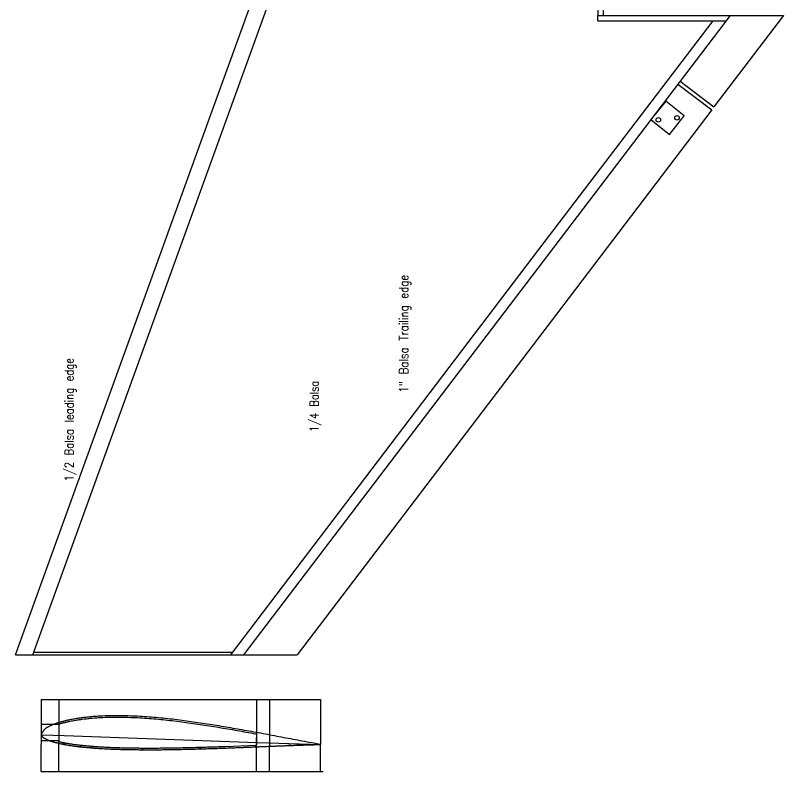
# Model space of a CAD drawing. Extents: x -2205 to 862, y -946 to 1002.
# Drawn here: x -1813.4 to -1355.2, y -945.6 to -494.4 of the extents above; entities that cross this region are included whole.
import ezdxf
from ezdxf.enums import TextEntityAlignment as Align

# ---------------------------------------------------------------- set-up
doc = ezdxf.new("R2010")
doc.units = 0
doc.header["$MEASUREMENT"] = 0
doc.layers.get('0').update_dxf_attribs({"color": 5, "linetype": 'CONTINUOUS'})
doc.layers.add('WINGS', color=3, linetype='CONTINUOUS')
doc.styles.get("Standard").update_dxf_attribs({"font": 'txt.shx', "height": 20})

# ---------------------------------------------------------------- blocks, each defined once
blk = doc.blocks.new('WINGTIP')
at = {"color": 1}
blk.add_line((-38.23, 24.64), (-38.24, 16.01), dxfattribs=at)
at = {"color": 1, "linetype": 'CONTINUOUS'}
for points in [[(-166.62, 43), (0, 43)], [(-166.62, 43), (-166.62, 16.12)], [(-156.06, 43), (-156.06, 18.32)], [(-38.22, 43.02), (-38.24, 20.21)], [(-30.44, 43.01), (-30.47, 15.2)], [(0, 43), (0, 16.12), (0, 16.12)], [(-166.52, 21.93), (-166.38, 22.27), (-166.23, 22.61), (-166.08, 22.94), (-165.92, 23.27), (-165.75, 23.6), (-165.58, 23.92), (-165.4, 24.23), (-165.21, 24.53), (-165.01, 24.81), (-164.79, 25.09), (-164.56, 25.35), (-164.31, 25.59), (-164.16, 25.73), (-164, 25.86), (-163.83, 25.99), (-163.66, 26.11), (-163.48, 26.22), (-163.31, 26.34), (-163.13, 26.45), (-162.94, 26.55), (-162.75, 26.66), (-162.56, 26.76), (-162.37, 26.85), (-162.18, 26.95), (-161.84, 27.13), (-161.48, 27.3), (-161.14, 27.46), (-160.78, 27.62), (-160.44, 27.78), (-160.08, 27.94), (-159.73, 28.09), (-159.38, 28.23), (-159.02, 28.38), (-158.67, 28.52), (-158.31, 28.66), (-157.95, 28.79), (-157.6, 28.91), (-157.26, 29.03), (-156.91, 29.15), (-156.56, 29.27), (-156.21, 29.37), (-155.86, 29.49), (-155.5, 29.59), (-155.15, 29.7), (-154.8, 29.8), (-154.45, 29.9), (-154.09, 29.99), (-153.74, 30.09), (-153.39, 30.18), (-153.04, 30.27), (-152.69, 30.36), (-152.34, 30.45), (-151.99, 30.53), (-151.64, 30.61), (-151.29, 30.7), (-150.94, 30.77), (-150.59, 30.85), (-150.23, 30.93), (-149.88, 31), (-149.53, 31.07), (-148.84, 31.22), (-148.14, 31.35), (-147.45, 31.48), (-146.75, 31.6), (-146.05, 31.72), (-145.35, 31.84), (-144.66, 31.94), (-143.95, 32.04), (-143.26, 32.15), (-142.55, 32.24), (-141.85, 32.33), (-141.15, 32.42), (-140.45, 32.51), (-139.75, 32.59), (-139.06, 32.66), (-138.36, 32.74), (-137.67, 32.81), (-136.97, 32.88), (-136.28, 32.94), (-135.58, 33), (-134.88, 33.06), (-134.18, 33.11), (-133.48, 33.17), (-132.78, 33.21), (-131.4, 33.3), (-130.01, 33.37), (-128.62, 33.43), (-127.23, 33.47), (-125.84, 33.51), (-124.45, 33.54), (-123.06, 33.55), (-121.67, 33.56), (-120.28, 33.55), (-118.88, 33.54), (-117.49, 33.51), (-116.1, 33.48), (-114.72, 33.44), (-113.33, 33.39), (-111.94, 33.34), (-110.55, 33.28), (-109.16, 33.21), (-107.78, 33.13), (-106.39, 33.04), (-105, 32.96), (-103.62, 32.86), (-102.23, 32.76), (-100.84, 32.64), (-99.46, 32.53), (-98.07, 32.41), (-96.69, 32.28), (-95.3, 32.15), (-93.92, 32.01), (-92.53, 31.87), (-91.15, 31.72), (-89.76, 31.57), (-88.38, 31.41), (-87, 31.24), (-85.61, 31.08), (-84.23, 30.91), (-82.85, 30.73), (-81.47, 30.55), (-80.08, 30.37), (-78.7, 30.18), (-77.31, 29.99), (-75.93, 29.8), (-74.55, 29.6), (-73.17, 29.4), (-71.79, 29.19), (-70.4, 28.98), (-69.02, 28.77), (-67.64, 28.56), (-66.26, 28.34), (-64.88, 28.12), (-63.5, 27.9), (-62.11, 27.67), (-60.73, 27.44), (-59.35, 27.21), (-57.97, 26.98), (-56.59, 26.74), (-55.21, 26.5), (-53.83, 26.27), (-52.45, 26.03), (-51.07, 25.78), (-49.68, 25.54), (-48.3, 25.3), (-46.92, 25.06), (-45.54, 24.81), (-44.16, 24.56), (-42.78, 24.32), (-41.4, 24.06), (-40.02, 23.82), (-38.64, 23.56), (-37.26, 23.31), (-35.88, 23.06), (-34.5, 22.8), (-33.12, 22.55), (-31.74, 22.29), (-30.36, 22.03), (-28.98, 21.77), (-27.6, 21.51), (-26.22, 21.25), (-24.84, 20.99), (-23.46, 20.73), (-22.08, 20.46), (-20.7, 20.2), (-19.31, 19.94), (-17.94, 19.68), (-16.56, 19.42), (-15.18, 19.16), (-13.8, 18.9), (-12.42, 18.65), (-11.03, 18.39), (-9.65, 18.13), (-8.27, 17.87), (-6.9, 17.62), (-5.51, 17.36), (-4.13, 17.11), (-2.75, 16.85), (-1.37, 16.59), (0.01, 16.34)], [(-156.25, 28.32), (-155.91, 28.42), (-155.57, 28.53), (-155.22, 28.63), (-154.87, 28.74), (-154.53, 28.84), (-154.18, 28.93), (-153.83, 29.03), (-153.48, 29.12), (-153.14, 29.22), (-152.45, 29.39), (-152.11, 29.47), (-151.75, 29.56), (-151.41, 29.64), (-151.07, 29.72), (-150.72, 29.8), (-150.38, 29.88), (-150.02, 29.95), (-149.68, 30.02), (-149.33, 30.09), (-148.64, 30.23), (-147.96, 30.37), (-147.27, 30.5), (-145.89, 30.74), (-145.2, 30.85), (-144.51, 30.95), (-143.81, 31.05), (-143.12, 31.16), (-142.42, 31.25), (-141.02, 31.43), (-140.34, 31.51), (-139.64, 31.59), (-138.95, 31.67), (-138.26, 31.75), (-137.57, 31.82), (-136.88, 31.88), (-136.19, 31.95), (-134.8, 32.06), (-134.1, 32.12), (-133.41, 32.17), (-132.72, 32.21), (-131.34, 32.3), (-129.96, 32.37), (-128.58, 32.43), (-127.2, 32.47), (-125.82, 32.51), (-124.43, 32.54), (-123.05, 32.55), (-121.67, 32.56), (-120.28, 32.55), (-118.9, 32.54), (-117.51, 32.51), (-116.13, 32.48), (-114.75, 32.44), (-113.37, 32.39), (-111.98, 32.34), (-110.6, 32.28), (-109.22, 32.21), (-107.84, 32.13), (-106.45, 32.05), (-105.07, 31.96), (-103.69, 31.86), (-102.31, 31.76), (-100.93, 31.65), (-99.55, 31.53), (-98.16, 31.41), (-96.78, 31.29), (-95.4, 31.16), (-94.02, 31.02), (-92.64, 30.87), (-91.26, 30.73), (-89.87, 30.57), (-88.5, 30.42), (-87.11, 30.25), (-85.74, 30.09), (-84.36, 29.92), (-82.98, 29.74), (-81.6, 29.56), (-80.21, 29.38), (-78.83, 29.19), (-77.45, 29), (-76.07, 28.81), (-74.69, 28.61), (-73.31, 28.41), (-71.93, 28.2), (-70.55, 27.99), (-69.18, 27.78), (-66.42, 27.35), (-65.04, 27.13), (-63.66, 26.91), (-62.28, 26.68), (-60.9, 26.45), (-59.51, 26.22), (-58.14, 25.99), (-56.76, 25.75), (-55.38, 25.52), (-54, 25.28), (-52.62, 25.04), (-51.24, 24.8), (-49.86, 24.56), (-48.48, 24.31), (-47.1, 24.07), (-45.72, 23.83), (-44.34, 23.58), (-42.96, 23.33), (-41.58, 23.08), (-40.2, 22.83), (-38.82, 22.58), (-38.23, 22.47)], [(-156.06, 28.2), (-166.62, 28.2)], [(-166.52, 21.93), (-153.06, 21.46), (-54.31, 18.02)], [(-38.22, 0), (-38.24, 20.2)], [(-156.06, 18.32), (-166.62, 18.32)], [(-166.62, 0), (-166.62, 16.12)], [(-156.06, 0), (-156.06, 18.32)], [(-54.35, 16.12), (-54.35, 16.12)], [(-54.31, 18.02), (-43.7, 17.65)], [(-43.7, 17.65), (0, 16.12)], [(-30.45, 0), (-30.47, 15.2)], [(0, 0), (0, 16.12)], [(-166.62, 0), (1.5, 0)]]:
    blk.add_lwpolyline(points, dxfattribs=at)
at = {"layer": 'WINGS', "color": 1, "linetype": 'CONTINUOUS'}
for points in [[(-166.52, 21.94), (-166.51, 21.89), (-166.5, 21.83), (-166.49, 21.78), (-166.48, 21.73), (-166.47, 21.68), (-166.46, 21.63), (-166.45, 21.58), (-166.43, 21.53), (-166.42, 21.49), (-166.41, 21.44), (-166.39, 21.39), (-166.37, 21.34), (-166.32, 21.24), (-166.25, 21.14), (-166.18, 21.04), (-166.1, 20.95), (-166.01, 20.87), (-165.92, 20.78), (-165.83, 20.7), (-165.73, 20.63), (-165.62, 20.55), (-165.52, 20.48), (-165.41, 20.4), (-165.31, 20.33), (-165.16, 20.23), (-165.01, 20.13), (-164.85, 20.04), (-164.7, 19.94), (-164.55, 19.86), (-164.4, 19.77), (-164.24, 19.68), (-164.08, 19.59), (-163.93, 19.5), (-163.77, 19.42), (-163.61, 19.34), (-163.44, 19.26), (-163.21, 19.15), (-162.98, 19.05), (-162.74, 18.95), (-162.5, 18.85), (-162.26, 18.76), (-162.03, 18.66), (-161.79, 18.57), (-161.57, 18.49), (-161.35, 18.41), (-161.14, 18.34), (-160.95, 18.26), (-160.77, 18.2), (-160.14, 17.97), (-159.83, 17.85), (-159.79, 17.82), (-159.94, 17.87), (-160.24, 17.96), (-160.61, 18.08), (-160.99, 18.21), (-161.31, 18.32), (-161.51, 18.4), (-161.54, 18.42), (-161.31, 18.36), (-160.77, 18.2), (-160.58, 18.14), (-160.36, 18.07), (-160.12, 18), (-159.86, 17.92), (-159.58, 17.84), (-159.29, 17.75), (-158.99, 17.66), (-158.67, 17.57), (-158.34, 17.48), (-158.01, 17.39), (-157.67, 17.29), (-157.34, 17.2), (-156.93, 17.1), (-156.52, 17), (-156.12, 16.9), (-155.72, 16.81), (-155.33, 16.73), (-154.96, 16.64), (-154.6, 16.57), (-154.26, 16.5), (-153.94, 16.44), (-153.65, 16.38), (-153.39, 16.32), (-153.15, 16.28), (-152.6, 16.16), (-152.34, 16.11), (-152.31, 16.1), (-152.46, 16.13), (-152.73, 16.17), (-153.06, 16.24), (-153.39, 16.3), (-153.67, 16.36), (-153.84, 16.39), (-153.85, 16.4), (-153.64, 16.36), (-153.15, 16.28), (-152.9, 16.23), (-152.6, 16.18), (-152.27, 16.12), (-151.91, 16.05), (-151.52, 15.99), (-151.1, 15.92), (-150.66, 15.84), (-150.2, 15.76), (-149.73, 15.68), (-149.24, 15.61), (-148.74, 15.53), (-148.24, 15.45), (-147.68, 15.38), (-147.11, 15.29), (-146.55, 15.22), (-146.01, 15.15), (-145.48, 15.08), (-144.97, 15.02), (-144.49, 14.96), (-144.04, 14.91), (-143.63, 14.86), (-143.26, 14.82), (-142.94, 14.78), (-142.66, 14.75), (-142.22, 14.69), (-142.05, 14.67), (-142.1, 14.67), (-142.3, 14.68), (-142.62, 14.72), (-142.97, 14.75), (-143.31, 14.79), (-143.57, 14.82), (-143.69, 14.83), (-143.62, 14.83), (-143.3, 14.8), (-142.66, 14.75), (-142.26, 14.71), (-141.79, 14.67), (-141.28, 14.62), (-140.73, 14.57), (-140.15, 14.52), (-139.56, 14.46), (-138.97, 14.41), (-138.39, 14.35), (-137.84, 14.3), (-137.32, 14.25), (-136.86, 14.21), (-136.45, 14.17), (-135.81, 14.11), (-135.48, 14.07), (-135.39, 14.05), (-135.51, 14.06), (-135.77, 14.08), (-136.1, 14.11), (-136.44, 14.13), (-136.76, 14.16), (-136.97, 14.19), (-137.03, 14.2), (-136.88, 14.19), (-136.45, 14.17), (-136.13, 14.15), (-135.73, 14.12), (-135.27, 14.09), (-134.76, 14.05), (-134.2, 14.01), (-133.6, 13.97), (-132.97, 13.93), (-132.32, 13.88), (-131.65, 13.84), (-130.98, 13.79), (-130.31, 13.75), (-129.66, 13.71), (-128.97, 13.67), (-128.3, 13.64), (-127.66, 13.6), (-127.02, 13.57), (-126.4, 13.54), (-125.8, 13.52), (-125.2, 13.49), (-124.62, 13.47), (-124.04, 13.45), (-123.47, 13.42), (-122.9, 13.41), (-122.33, 13.39), (-121.73, 13.36), (-121.13, 13.35), (-120.53, 13.33), (-119.91, 13.31), (-119.29, 13.29), (-118.66, 13.27), (-118.02, 13.25), (-117.37, 13.24), (-116.69, 13.22), (-116.01, 13.21), (-115.3, 13.19), (-114.58, 13.18), (-113.79, 13.17), (-112.99, 13.15), (-112.19, 13.14), (-111.39, 13.13), (-110.6, 13.12), (-109.85, 13.11), (-109.13, 13.11), (-108.45, 13.1), (-107.84, 13.09), (-107.28, 13.08), (-106.82, 13.08), (-106.43, 13.08), (-105.99, 13.07), (-105.79, 13.07), (-105.78, 13.07), (-105.91, 13.06), (-106.13, 13.07), (-106.41, 13.07), (-106.68, 13.07), (-106.91, 13.07), (-107.05, 13.07), (-107.05, 13.08), (-106.85, 13.08), (-106.43, 13.08), (-106.04, 13.08), (-105.56, 13.08), (-105, 13.08), (-104.36, 13.07), (-103.67, 13.07), (-102.92, 13.07), (-102.14, 13.07), (-101.32, 13.07), (-100.49, 13.07), (-99.65, 13.08), (-98.82, 13.08), (-98, 13.08), (-97.19, 13.08), (-96.4, 13.09), (-95.63, 13.1), (-94.88, 13.1), (-94.16, 13.11), (-93.45, 13.12), (-92.74, 13.13), (-92.06, 13.14), (-91.38, 13.15), (-90.7, 13.16), (-90.03, 13.17), (-89.37, 13.18), (-88.7, 13.19), (-88.02, 13.2), (-87.34, 13.21), (-86.65, 13.22), (-85.95, 13.24), (-85.25, 13.25), (-84.52, 13.26), (-83.79, 13.28), (-83.03, 13.29), (-82.25, 13.31), (-81.45, 13.33), (-80.62, 13.35), (-79.78, 13.37), (-78.91, 13.39), (-78.04, 13.41), (-77.17, 13.43), (-76.32, 13.45), (-75.51, 13.48), (-74.73, 13.5), (-74.01, 13.52), (-73.35, 13.53), (-72.76, 13.55), (-72.27, 13.56), (-71.87, 13.57), (-71.46, 13.58), (-71.27, 13.58), (-71.27, 13.58), (-71.4, 13.58), (-71.62, 13.57), (-71.89, 13.56), (-72.16, 13.55), (-72.38, 13.55), (-72.51, 13.55), (-72.5, 13.55), (-72.3, 13.56), (-71.87, 13.57), (-71.47, 13.58), (-70.97, 13.6), (-70.39, 13.62), (-69.73, 13.64), (-69, 13.66), (-68.23, 13.69), (-67.42, 13.72), (-66.59, 13.74), (-65.73, 13.77), (-64.88, 13.8), (-64.03, 13.82), (-63.2, 13.85), (-62.42, 13.87), (-61.66, 13.89), (-60.92, 13.92), (-60.21, 13.94), (-59.51, 13.96), (-58.82, 13.99), (-58.14, 14.01), (-57.46, 14.03), (-56.78, 14.06), (-56.1, 14.09)], [(-156.29, 17.97), (-155.89, 17.88), (-155.5, 17.79), (-155.11, 17.71), (-154.75, 17.62), (-154.4, 17.55), (-154.06, 17.48), (-153.74, 17.42), (-153.45, 17.36), (-153.19, 17.3), (-152.96, 17.26), (-152.72, 17.21), (-152.43, 17.16), (-152.1, 17.1), (-151.74, 17.04), (-151.35, 16.97), (-150.93, 16.9), (-150.49, 16.82), (-150.03, 16.75), (-149.57, 16.67), (-149.09, 16.6), (-148.59, 16.52), (-148.1, 16.44), (-147.54, 16.37), (-146.97, 16.28), (-146.42, 16.21), (-145.88, 16.14), (-145.35, 16.07), (-144.85, 16.01), (-144.37, 15.95), (-143.93, 15.9), (-143.52, 15.85), (-143.14, 15.81), (-142.82, 15.77), (-142.56, 15.74), (-142.17, 15.71), (-141.71, 15.67), (-141.18, 15.62), (-140.64, 15.56), (-140.06, 15.52), (-139.47, 15.46), (-138.87, 15.4), (-138.3, 15.35), (-137.74, 15.3), (-137.23, 15.25), (-136.76, 15.2), (-136.37, 15.16), (-136.06, 15.15), (-135.66, 15.12), (-135.2, 15.09), (-134.68, 15.05), (-134.13, 15.01), (-133.53, 14.97), (-132.9, 14.92), (-132.25, 14.88), (-131.59, 14.84), (-130.92, 14.79), (-130.25, 14.75), (-129.6, 14.71), (-128.92, 14.67), (-128.25, 14.63), (-127.61, 14.6), (-126.97, 14.57), (-126.36, 14.54), (-125.76, 14.52), (-125.16, 14.49), (-124.58, 14.46), (-124.01, 14.45), (-123.44, 14.42), (-122.87, 14.41), (-122.3, 14.39), (-121.7, 14.36), (-121.1, 14.35), (-120.49, 14.32), (-119.88, 14.31), (-119.26, 14.29), (-118.63, 14.27), (-117.99, 14.25), (-117.35, 14.24), (-116.67, 14.22), (-115.99, 14.21), (-115.28, 14.19), (-114.56, 14.18), (-113.77, 14.17), (-112.97, 14.15), (-112.17, 14.14), (-111.38, 14.13), (-110.59, 14.12), (-109.84, 14.11), (-109.12, 14.11), (-108.44, 14.1), (-107.83, 14.09), (-107.28, 14.08), (-106.81, 14.08), (-106.43, 14.08), (-104.99, 14.08), (-104.36, 14.07), (-100.49, 14.07), (-99.66, 14.08), (-98.82, 14.08), (-98.01, 14.08), (-97.2, 14.08), (-96.41, 14.09), (-95.64, 14.1), (-94.89, 14.1), (-94.17, 14.11), (-93.46, 14.12), (-92.76, 14.13), (-92.07, 14.14), (-91.39, 14.15), (-90.72, 14.16), (-90.05, 14.17), (-89.39, 14.18), (-88.71, 14.19), (-88.03, 14.2), (-87.36, 14.21), (-86.67, 14.22), (-85.97, 14.24), (-85.26, 14.25), (-84.54, 14.26), (-83.81, 14.28), (-83.05, 14.29), (-82.27, 14.31), (-81.47, 14.33), (-80.65, 14.35), (-79.8, 14.37), (-78.93, 14.39), (-78.06, 14.41), (-77.19, 14.43), (-76.35, 14.45), (-75.53, 14.48), (-74.76, 14.49), (-74.04, 14.52), (-73.37, 14.53), (-72.79, 14.55), (-72.3, 14.56), (-71.89, 14.57), (-71.5, 14.58), (-71, 14.6), (-70.41, 14.62), (-69.76, 14.64), (-69.04, 14.66), (-68.26, 14.69), (-67.45, 14.72), (-66.61, 14.74), (-65.77, 14.77), (-64.91, 14.79), (-64.06, 14.82), (-63.23, 14.85), (-62.45, 14.87), (-61.69, 14.89), (-60.95, 14.92), (-60.24, 14.94), (-59.54, 14.96), (-58.85, 14.99), (-58.17, 15.01), (-57.5, 15.03), (-56.82, 15.06), (-38.32, 15.81)], [(-56.1, 14.09), (-55.41, 14.12), (-54.71, 14.15), (-54.69, 14.15), (-54.67, 14.15), (-54.65, 14.15), (-54.62, 14.15), (-54.6, 14.15), (-54.58, 14.15), (-54.56, 14.16), (-54.54, 14.16), (-54.52, 14.16), (-54.49, 14.16), (-54.47, 14.16), (-54.45, 14.16)], [(-54.45, 14.16), (-53.79, 14.19), (-53.12, 14.22), (-52.46, 14.24), (-51.8, 14.27), (-51.14, 14.29), (-50.48, 14.32), (-49.82, 14.34), (-49.15, 14.37), (-48.49, 14.39), (-47.83, 14.42), (-47.17, 14.45), (-46.51, 14.47), (-46.28, 14.48), (-46.06, 14.49), (-45.83, 14.5), (-45.61, 14.51), (-45.38, 14.52), (-45.15, 14.53), (-44.93, 14.54), (-44.7, 14.55), (-44.48, 14.55), (-44.25, 14.57), (-44.02, 14.58), (-43.8, 14.58)], [(-43.8, 14.58), (-43.29, 14.6), (-42.77, 14.62), (-42.27, 14.65), (-41.78, 14.67), (-41.3, 14.68), (-40.84, 14.71), (-40.4, 14.72), (-39.99, 14.74), (-39.61, 14.76), (-39.27, 14.77), (-38.95, 14.78), (-38.68, 14.79), (-38.16, 14.82), (-37.91, 14.82), (-37.88, 14.83), (-38.02, 14.82), (-38.27, 14.81), (-38.57, 14.8), (-38.89, 14.79), (-39.16, 14.77), (-39.32, 14.77), (-39.33, 14.77), (-39.14, 14.77), (-38.68, 14.79), (-38.32, 14.81), (-37.88, 14.83), (-37.37, 14.85), (-36.8, 14.88), (-36.18, 14.9), (-35.53, 14.92), (-34.84, 14.95), (-34.14, 14.99), (-33.43, 15.02), (-32.72, 15.05), (-32.02, 15.07), (-31.34, 15.1), (-30.74, 15.12), (-30.16, 15.15), (-29.59, 15.17), (-29.04, 15.19), (-28.5, 15.22), (-27.96, 15.23), (-27.42, 15.25), (-26.88, 15.28), (-26.32, 15.3), (-25.76, 15.32), (-25.18, 15.35), (-24.56, 15.37), (-23.99, 15.39), (-23.41, 15.42), (-22.82, 15.44), (-22.23, 15.46), (-21.65, 15.48), (-21.08, 15.51), (-20.54, 15.53), (-20.03, 15.55), (-19.55, 15.57), (-19.13, 15.59), (-18.75, 15.6), (-18.45, 15.61), (-17.98, 15.63), (-17.81, 15.64), (-17.88, 15.64), (-18.1, 15.63), (-18.44, 15.62), (-18.81, 15.6), (-19.16, 15.59), (-19.43, 15.58), (-19.56, 15.57), (-19.48, 15.58), (-19.13, 15.59), (-18.45, 15.61), (-18.08, 15.62), (-17.67, 15.64), (-17.22, 15.65), (-16.74, 15.67), (-16.24, 15.69), (-15.74, 15.71), (-15.23, 15.72), (-14.74, 15.74), (-14.27, 15.76), (-13.83, 15.78), (-13.43, 15.79), (-13.09, 15.8), (-12.47, 15.82), (-12.2, 15.84), (-12.21, 15.84), (-12.42, 15.83), (-12.77, 15.82), (-13.17, 15.81), (-13.58, 15.79), (-13.91, 15.78), (-14.1, 15.78), (-14.07, 15.77), (-13.76, 15.78), (-13.09, 15.8), (-12.78, 15.81), (-12.44, 15.82), (-12.06, 15.83), (-11.66, 15.85), (-11.24, 15.86), (-10.82, 15.87), (-10.4, 15.88), (-9.98, 15.89), (-9.59, 15.91), (-9.21, 15.92), (-8.86, 15.93), (-8.55, 15.94), (-7.88, 15.96), (-7.55, 15.97), (-7.52, 15.98), (-7.7, 15.97), (-8.02, 15.96), (-8.42, 15.95), (-8.83, 15.93), (-9.18, 15.92), (-9.39, 15.92), (-9.41, 15.92), (-9.15, 15.92), (-8.55, 15.94), (-8.33, 15.95), (-8.09, 15.95), (-7.82, 15.96), (-7.53, 15.97), (-7.23, 15.98), (-6.91, 15.99), (-6.59, 16), (-6.26, 16.01), (-5.92, 16.02), (-5.58, 16.03), (-5.25, 16.04), (-4.92, 16.05), (-4.68, 16.06), (-4.45, 16.06), (-4.22, 16.07), (-3.99, 16.08), (-3.77, 16.09), (-3.54, 16.09), (-3.33, 16.09), (-3.1, 16.1), (-2.89, 16.11), (-2.67, 16.11), (-2.45, 16.11), (-2.23, 16.12), (-2.05, 16.12), (-1.86, 16.12), (-1.68, 16.12), (-1.5, 16.12), (-1.31, 16.12), (-1.12, 16.12), (-0.94, 16.12), (-0.75, 16.12), (-0.56, 16.12), (-0.38, 16.12), (-0.19, 16.12), (0, 16.12)]]:
    blk.add_lwpolyline(points, dxfattribs=at)

msp = doc.modelspace()

# ---------------------------------------------------------------- linework, layer by layer
at = {"color": 7, "linetype": 'CONTINUOUS'}
for points in [[(-1695.94, -551.24), (-1632.46, -375.8)], [(-1462.81, -375.8), (-1462.81, -494.37)], [(-1462.82, -449.22), (-1462.82, -494.37)], [(-1387.03, -494.37), (-1677.34, -875.88)], [(-1465.99, -494.37), (-1462.82, -494.37)], [(-1462.81, -494.37), (-1355.16, -494.37)], [(-1355.16, -494.37), (-1396.72, -549.03)], [(-1418.2, -535.35), (-1398, -550.71)], [(-1416.92, -533.67), (-1396.72, -549.03)], [(-1434.3, -556.57), (-1423.29, -565.38), (-1414.48, -554.38), (-1425.49, -545.57), (-1434.3, -556.57)], [(-1813.4, -875.88), (-1695.94, -551.24)], [(-1398, -550.71), (-1497.67, -681.77)], [(-1497.67, -681.77), (-1645.26, -875.88)], [(-1813.4, -875.88), (-1645.26, -875.88)]]:
    msp.add_lwpolyline(points, dxfattribs=at)
at = {"color": 5, "linetype": 'CONTINUOUS'}
for points in [[(-1695.94, -580.15), (-1622, -375.8)], [(-1465.99, -375.8), (-1465.99, -494.37), (-1465.99, -494.37), (-1465.99, -494.37)], [(-1465.99, -497.54), (-1465.99, -494.37)], [(-1397.42, -497.54), (-1501.28, -634.12), (-1685.11, -875.88)], [(-1465.99, -497.54), (-1389.45, -497.54)], [(-1802.94, -875.88), (-1695.94, -580.15)], [(-1802.36, -874.3), (-1683.91, -874.3)]]:
    msp.add_lwpolyline(points, dxfattribs=at)
at = {"color": 7, "linetype": 'CONTINUOUS'}
for centre in [(-1418.78, -555.46), (-1429.86, -556.69)]:
    msp.add_circle(centre, 1.34, dxfattribs=at)

# ---------------------------------------------------------------- block references
msp.add_blockref('WINGTIP', (-1631.32, -945.59))

# ---------------------------------------------------------------- texts
at = {"color": 7}
for s, height, width, p, p2 in [('1" Balsa Trailing edge', 5.2324, 0.719938, (-1579.15, -719.5), (-1579.15, -649.18)), ('1/2 Balsa leading edge', 5.2324, 0.715369, (-1778.73, -772.46), (-1778.73, -698.85)), ('1/4 Balsa', 5.232, 0.741665, (-1632.57, -742.87), (-1632.57, -712.47))]:
    msp.add_text(s, height=height, rotation=90, dxfattribs=dict(at, width=width)).set_placement(p, p2, align=Align.FIT)

doc.saveas('drawing.dxf')
